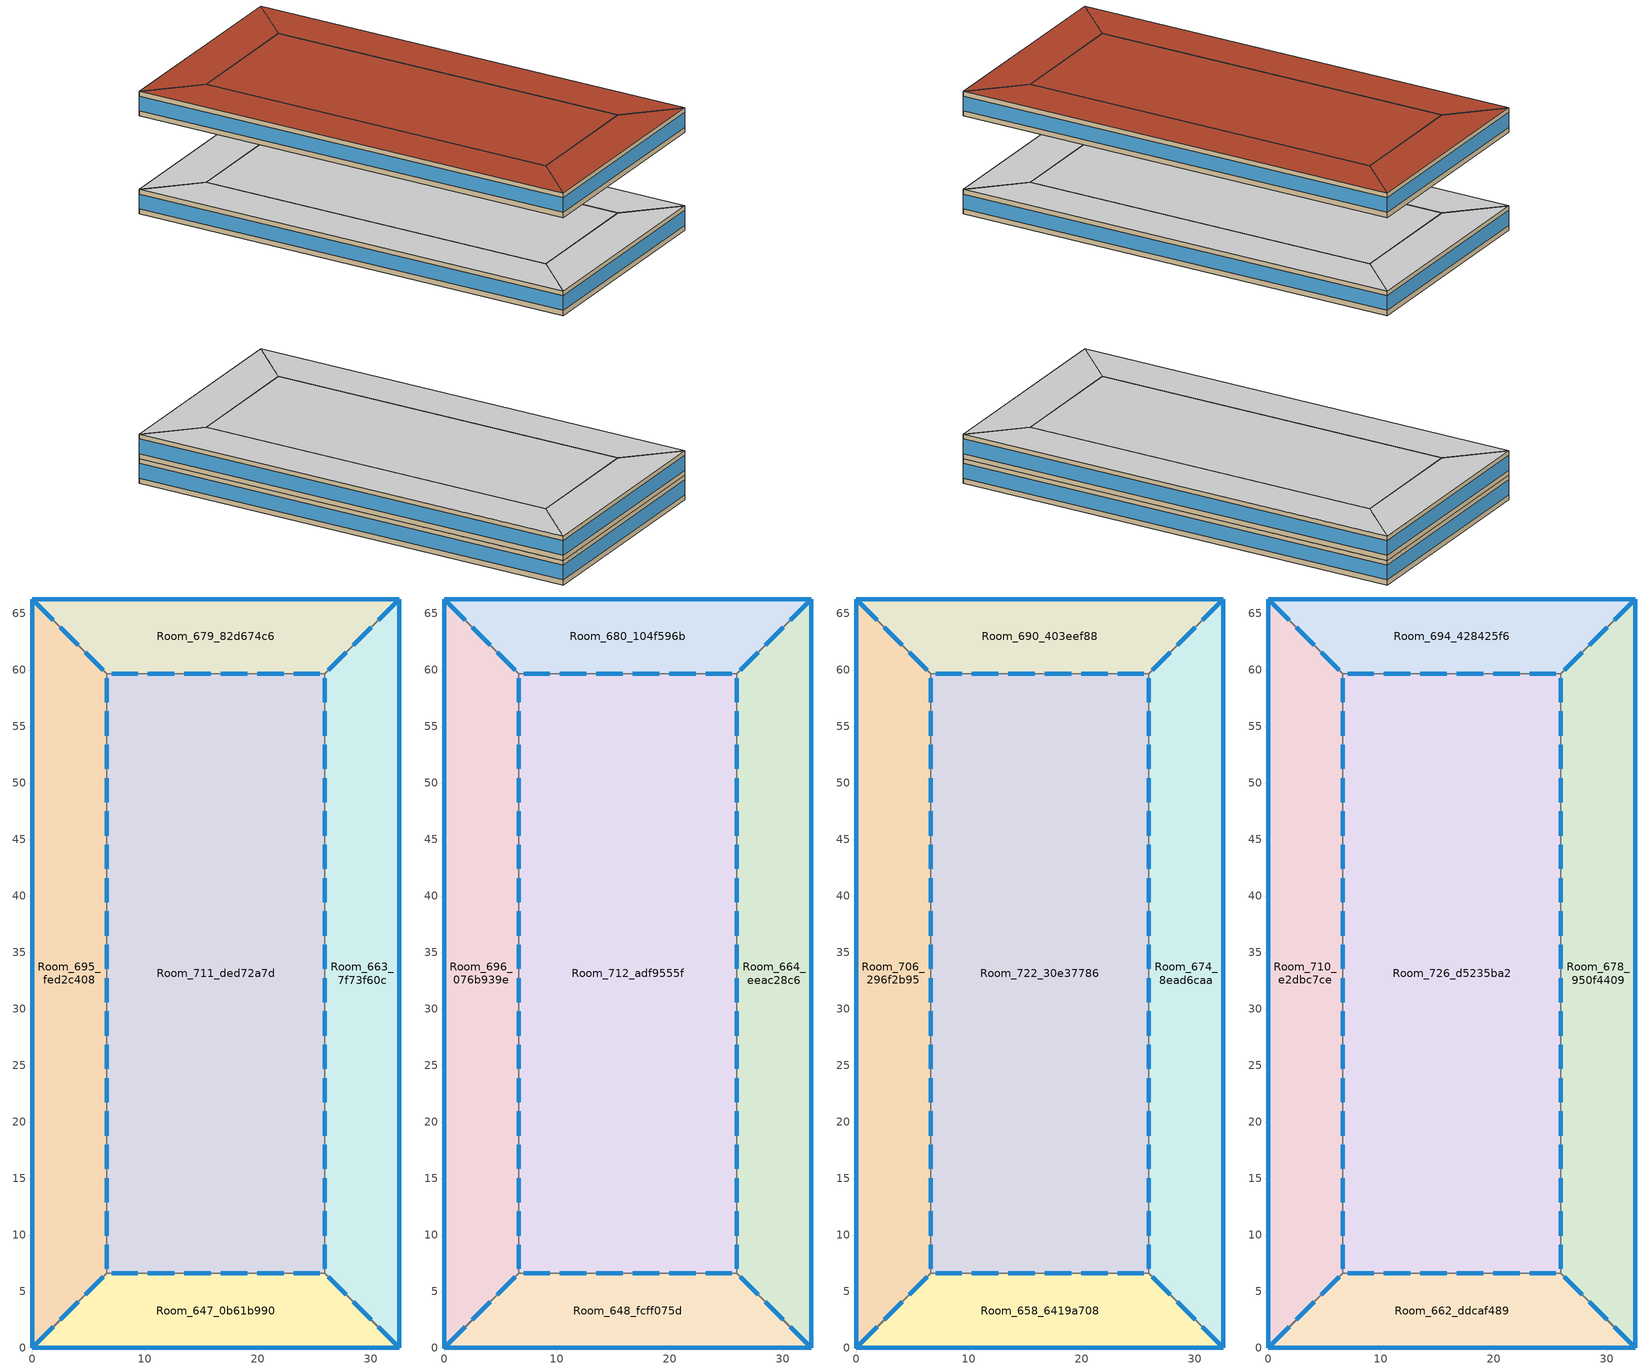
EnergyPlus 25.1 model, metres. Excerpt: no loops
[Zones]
Room_647_0b61b990
 floor ground (ExtSlabCarpet 4in ClimateZone 1-8): 25.92,6.6 32.52,0 0,0 6.6,6.6 z0
 wall outside (AQ_Office_2024_Office  Wall 1980 2005 6A): 0,0 32.52,0 z0:3.62
 wall to Room_711_ded72a7d (Interior Wall): 25.92,6.6 6.6,6.6 z0:3.62
 wall to Room_695_fed2c408 (Interior Wall): 6.6,6.6 0,0 z0:3.62
 wall to Room_663_7f73f60c (Interior Wall): 32.52,0 25.92,6.6 z0:3.62
 window inside (Interior Window): 25.48,6.6 23.15,6.6 / 22.26,6.6 19.92,6.6 / 19.04,6.6 16.7,6.6 / 15.82,6.6 13.48,6.6 / 12.6,6.6 10.26,6.6 / 9.38,6.6 7.04,6.6 / 6.3,6.3 4.7,4.7 / 4.1,4.1 2.5,2.5 / 1.9,1.9 0.3,0.3 / 32.22,0.3 30.63,1.9 / 30.02,2.5 28.43,4.1 / 27.82,4.7 26.23,6.3 z0.8:2.8
 window (Double Glazing 2.96): 0.03,0 32.5,0 z0.76:2.94
Room_663_7f73f60c
 floor ground (ExtSlabCarpet 4in ClimateZone 1-8): 32.52,66.29 32.52,0 25.92,6.6 25.92,59.69 z0
 wall outside (AQ_Office_2024_Office  Wall 1980 2005 6A): 32.52,0 32.52,66.29 z0:3.62
 wall to Room_711_ded72a7d (Interior Wall): 25.92,59.69 25.92,6.6 z0:3.62
 wall to Room_679_82d674c6 (Interior Wall): 32.52,66.29 25.92,59.69 z0:3.62
 window inside (Interior Window): 25.92,59.28 25.92,57.14 / 25.92,56.33 25.92,54.19 / 25.92,29.79 25.92,27.65 / 25.92,26.84 25.92,24.7 / 25.92,23.89 25.92,21.75 / 25.92,20.94 25.92,18.8 / 25.92,17.99 25.92,15.85 / 25.92,15.04 25.92,12.9 / 25.92,12.09 25.92,9.95 / 25.92,9.14 25.92,7 / 25.92,53.38 25.92,51.24 / 25.92,50.43 25.92,48.29 / 25.92,47.48 25.92,45.35 / 25.92,44.53 25.92,42.4 / 25.92,41.58 25.92,39.45 / 25.92,38.64 25.92,36.5 / 25.92,35.69 25.92,33.55 / 25.92,32.74 25.92,30.6 / 32.22,65.98 30.63,64.39 / 30.02,63.78 28.43,62.19 / 27.82,61.58 26.23,59.99 z0.8:2.8
 window (Double Glazing 2.96): 32.52,0.03 32.52,66.26 z0.76:2.94
Room_679_82d674c6
 floor ground (ExtSlabCarpet 4in ClimateZone 1-8): 0,66.29 32.52,66.29 25.92,59.69 6.6,59.69 z0
 wall outside (AQ_Office_2024_Office  Wall 1980 2005 6A): 32.52,66.29 0,66.29 z0:3.62
 wall to Room_711_ded72a7d (Interior Wall): 6.6,59.69 25.92,59.69 z0:3.62
 wall to Room_695_fed2c408 (Interior Wall): 0,66.29 6.6,59.69 z0:3.62
 window inside (Interior Window): 7.04,59.69 9.38,59.69 / 10.26,59.69 12.6,59.69 / 13.48,59.69 15.82,59.69 / 16.7,59.69 19.04,59.69 / 19.92,59.69 22.26,59.69 / 23.15,59.69 25.48,59.69 / 0.3,65.98 1.9,64.39 / 2.5,63.78 4.1,62.19 / 4.7,61.58 6.3,59.99 z0.8:2.8
 window (Double Glazing 2.96): 32.5,66.29 0.03,66.29 z0.76:2.94
Room_695_fed2c408
 floor ground (ExtSlabCarpet 4in ClimateZone 1-8): 0,66.29 6.6,59.69 6.6,6.6 0,0 z0
 wall outside (AQ_Office_2024_Office  Wall 1980 2005 6A): 0,66.29 0,0 z0:3.62
 wall to Room_711_ded72a7d (Interior Wall): 6.6,6.6 6.6,59.69 z0:3.62
 window inside (Interior Window): 6.6,7 6.6,9.14 / 6.6,9.95 6.6,12.09 / 6.6,36.5 6.6,38.64 / 6.6,39.45 6.6,41.58 / 6.6,42.4 6.6,44.53 / 6.6,45.35 6.6,47.48 / 6.6,48.29 6.6,50.43 / 6.6,51.24 6.6,53.38 / 6.6,54.19 6.6,56.33 / 6.6,57.14 6.6,59.28 / 6.6,12.9 6.6,15.04 / 6.6,15.85 6.6,17.99 / 6.6,18.8 6.6,20.94 / 6.6,21.75 6.6,23.89 / 6.6,24.7 6.6,26.84 / 6.6,27.65 6.6,29.79 / 6.6,30.6 6.6,32.74 / 6.6,33.55 6.6,35.69 z0.8:2.8
 window (Double Glazing 2.96): 0,66.26 0,0.03 z0.76:2.94
Room_711_ded72a7d
 floor ground (ExtSlabCarpet 4in ClimateZone 1-8): 6.6,59.69 25.92,59.69 25.92,6.6 6.6,6.6 z0
Room_648_fcff075d
 floor to Room_647_0b61b990 (Interior Floor): 25.92,6.6 32.52,0 0,0 6.6,6.6 z3.62
 wall outside (AQ_Office_2024_Office  Wall 1980 2005 6A): 0,0 32.52,0 z3.62:7.25
 wall to Room_712_adf9555f (Interior Wall): 25.92,6.6 6.6,6.6 z3.62:7.25
 wall to Room_696_076b939e (Interior Wall): 6.6,6.6 0,0 z3.62:7.25
 wall to Room_664_eeac28c6 (Interior Wall): 32.52,0 25.92,6.6 z3.62:7.25
 window inside (Interior Window): 25.48,6.6 23.15,6.6 / 22.26,6.6 19.92,6.6 / 19.04,6.6 16.7,6.6 / 15.82,6.6 13.48,6.6 / 12.6,6.6 10.26,6.6 / 9.38,6.6 7.04,6.6 / 6.3,6.3 4.7,4.7 / 4.1,4.1 2.5,2.5 / 1.9,1.9 0.3,0.3 / 32.22,0.3 30.63,1.9 / 30.02,2.5 28.43,4.1 / 27.82,4.7 26.23,6.3 z4.42:6.42
 window (Double Glazing 2.96): 0.03,0 32.5,0 z4.39:6.57
 ceiling adiabatic (Interior Partition 3): 32.52,0 25.92,6.6 6.6,6.6 0,0 z7.25
Room_664_eeac28c6
 floor to Room_663_7f73f60c (Interior Floor): 32.52,66.29 32.52,0 25.92,6.6 25.92,59.69 z3.62
 wall outside (AQ_Office_2024_Office  Wall 1980 2005 6A): 32.52,0 32.52,66.29 z3.62:7.25
 wall to Room_712_adf9555f (Interior Wall): 25.92,59.69 25.92,6.6 z3.62:7.25
 wall to Room_680_104f596b (Interior Wall): 32.52,66.29 25.92,59.69 z3.62:7.25
 window inside (Interior Window): 25.92,59.28 25.92,57.14 / 25.92,56.33 25.92,54.19 / 25.92,29.79 25.92,27.65 / 25.92,26.84 25.92,24.7 / 25.92,23.89 25.92,21.75 / 25.92,20.94 25.92,18.8 / 25.92,17.99 25.92,15.85 / 25.92,15.04 25.92,12.9 / 25.92,12.09 25.92,9.95 / 25.92,9.14 25.92,7 / 25.92,53.38 25.92,51.24 / 25.92,50.43 25.92,48.29 / 25.92,47.48 25.92,45.35 / 25.92,44.53 25.92,42.4 / 25.92,41.58 25.92,39.45 / 25.92,38.64 25.92,36.5 / 25.92,35.69 25.92,33.55 / 25.92,32.74 25.92,30.6 / 32.22,65.98 30.63,64.39 / 30.02,63.78 28.43,62.19 / 27.82,61.58 26.23,59.99 z4.42:6.42
 window (Double Glazing 2.96): 32.52,0.03 32.52,66.26 z4.39:6.56
 ceiling adiabatic (Interior Partition 3): 32.52,0 32.52,66.29 25.92,59.69 25.92,6.6 z7.25
Room_680_104f596b
 floor to Room_679_82d674c6 (Interior Floor): 0,66.29 32.52,66.29 25.92,59.69 6.6,59.69 z3.62
 wall outside (AQ_Office_2024_Office  Wall 1980 2005 6A): 32.52,66.29 0,66.29 z3.62:7.25
 wall to Room_712_adf9555f (Interior Wall): 6.6,59.69 25.92,59.69 z3.62:7.25
 wall to Room_696_076b939e (Interior Wall): 0,66.29 6.6,59.69 z3.62:7.25
 window inside (Interior Window): 7.04,59.69 9.38,59.69 / 10.26,59.69 12.6,59.69 / 13.48,59.69 15.82,59.69 / 16.7,59.69 19.04,59.69 / 19.92,59.69 22.26,59.69 / 23.15,59.69 25.48,59.69 / 0.3,65.98 1.9,64.39 / 2.5,63.78 4.1,62.19 / 4.7,61.58 6.3,59.99 z4.42:6.42
 window (Double Glazing 2.96): 32.5,66.29 0.03,66.29 z4.39:6.57
 ceiling adiabatic (Interior Partition 3): 25.92,59.69 32.52,66.29 0,66.29 6.6,59.69 z7.25
Room_696_076b939e
 floor to Room_695_fed2c408 (Interior Floor): 0,66.29 6.6,59.69 6.6,6.6 0,0 z3.62
 wall outside (AQ_Office_2024_Office  Wall 1980 2005 6A): 0,66.29 0,0 z3.62:7.25
 wall to Room_712_adf9555f (Interior Wall): 6.6,6.6 6.6,59.69 z3.62:7.25
 window inside (Interior Window): 6.6,7 6.6,9.14 / 6.6,9.95 6.6,12.09 / 6.6,36.5 6.6,38.64 / 6.6,39.45 6.6,41.58 / 6.6,42.4 6.6,44.53 / 6.6,45.35 6.6,47.48 / 6.6,48.29 6.6,50.43 / 6.6,51.24 6.6,53.38 / 6.6,54.19 6.6,56.33 / 6.6,57.14 6.6,59.28 / 6.6,12.9 6.6,15.04 / 6.6,15.85 6.6,17.99 / 6.6,18.8 6.6,20.94 / 6.6,21.75 6.6,23.89 / 6.6,24.7 6.6,26.84 / 6.6,27.65 6.6,29.79 / 6.6,30.6 6.6,32.74 / 6.6,33.55 6.6,35.69 z4.42:6.42
 window (Double Glazing 2.96): 0,66.26 0,0.03 z4.39:6.56
 ceiling adiabatic (Interior Partition 3): 0,0 6.6,6.6 6.6,59.69 0,66.29 z7.25
Room_712_adf9555f
 floor to Room_711_ded72a7d (Interior Floor): 6.6,59.69 25.92,59.69 25.92,6.6 6.6,6.6 z3.62
 ceiling adiabatic (Interior Partition 3): 25.92,6.6 25.92,59.69 6.6,59.69 6.6,6.6 z7.25
Room_658_6419a708
 floor adiabatic (Interior Partition 3): 25.92,6.6 32.52,0 0,0 6.6,6.6 z39.88
 wall outside (AQ_Office_2024_Office  Wall 1980 2005 6A): 0,0 32.52,0 z39.88:43.5
 wall to Room_722_30e37786 (Interior Wall): 25.92,6.6 6.6,6.6 z39.88:43.5
 wall to Room_706_296f2b95 (Interior Wall): 6.6,6.6 0,0 z39.88:43.5
 wall to Room_674_8ead6caa (Interior Wall): 32.52,0 25.92,6.6 z39.88:43.5
 window inside (Interior Window): 25.48,6.6 23.15,6.6 / 22.26,6.6 19.92,6.6 / 19.04,6.6 16.7,6.6 / 15.82,6.6 13.48,6.6 / 12.6,6.6 10.26,6.6 / 9.38,6.6 7.04,6.6 / 6.3,6.3 4.7,4.7 / 4.1,4.1 2.5,2.5 / 1.9,1.9 0.3,0.3 / 32.22,0.3 30.63,1.9 / 30.02,2.5 28.43,4.1 / 27.82,4.7 26.23,6.3 z40.67:42.67
 window (Double Glazing 2.96): 0.03,0 32.5,0 z40.64:42.82
 ceiling adiabatic (Interior Partition 3): 32.52,0 25.92,6.6 6.6,6.6 0,0 z43.5
Room_674_8ead6caa
 floor adiabatic (Interior Partition 3): 32.52,66.29 32.52,0 25.92,6.6 25.92,59.69 z39.88
 wall outside (AQ_Office_2024_Office  Wall 1980 2005 6A): 32.52,0 32.52,66.29 z39.88:43.5
 wall to Room_722_30e37786 (Interior Wall): 25.92,59.69 25.92,6.6 z39.88:43.5
 wall to Room_690_403eef88 (Interior Wall): 32.52,66.29 25.92,59.69 z39.88:43.5
 window inside (Interior Window): 25.92,59.28 25.92,57.14 / 25.92,56.33 25.92,54.19 / 25.92,29.79 25.92,27.65 / 25.92,26.84 25.92,24.7 / 25.92,23.89 25.92,21.75 / 25.92,20.94 25.92,18.8 / 25.92,17.99 25.92,15.85 / 25.92,15.04 25.92,12.9 / 25.92,12.09 25.92,9.95 / 25.92,9.14 25.92,7 / 25.92,53.38 25.92,51.24 / 25.92,50.43 25.92,48.29 / 25.92,47.48 25.92,45.35 / 25.92,44.53 25.92,42.4 / 25.92,41.58 25.92,39.45 / 25.92,38.64 25.92,36.5 / 25.92,35.69 25.92,33.55 / 25.92,32.74 25.92,30.6 / 32.22,65.98 30.63,64.39 / 30.02,63.78 28.43,62.19 / 27.82,61.58 26.23,59.99 z40.67:42.67
 window (Double Glazing 2.96): 32.52,0.03 32.52,66.26 z40.64:42.81
 ceiling adiabatic (Interior Partition 3): 32.52,0 32.52,66.29 25.92,59.69 25.92,6.6 z43.5
Room_690_403eef88
 floor adiabatic (Interior Partition 3): 0,66.29 32.52,66.29 25.92,59.69 6.6,59.69 z39.88
 wall outside (AQ_Office_2024_Office  Wall 1980 2005 6A): 32.52,66.29 0,66.29 z39.88:43.5
 wall to Room_722_30e37786 (Interior Wall): 6.6,59.69 25.92,59.69 z39.88:43.5
 wall to Room_706_296f2b95 (Interior Wall): 0,66.29 6.6,59.69 z39.88:43.5
 window inside (Interior Window): 7.04,59.69 9.38,59.69 / 10.26,59.69 12.6,59.69 / 13.48,59.69 15.82,59.69 / 16.7,59.69 19.04,59.69 / 19.92,59.69 22.26,59.69 / 23.15,59.69 25.48,59.69 / 0.3,65.98 1.9,64.39 / 2.5,63.78 4.1,62.19 / 4.7,61.58 6.3,59.99 z40.67:42.67
 window (Double Glazing 2.96): 32.5,66.29 0.03,66.29 z40.64:42.82
 ceiling adiabatic (Interior Partition 3): 25.92,59.69 32.52,66.29 0,66.29 6.6,59.69 z43.5
Room_706_296f2b95
 floor adiabatic (Interior Partition 3): 0,66.29 6.6,59.69 6.6,6.6 0,0 z39.88
 wall outside (AQ_Office_2024_Office  Wall 1980 2005 6A): 0,66.29 0,0 z39.88:43.5
 wall to Room_722_30e37786 (Interior Wall): 6.6,6.6 6.6,59.69 z39.88:43.5
 window inside (Interior Window): 6.6,7 6.6,9.14 / 6.6,9.95 6.6,12.09 / 6.6,36.5 6.6,38.64 / 6.6,39.45 6.6,41.58 / 6.6,42.4 6.6,44.53 / 6.6,45.35 6.6,47.48 / 6.6,48.29 6.6,50.43 / 6.6,51.24 6.6,53.38 / 6.6,54.19 6.6,56.33 / 6.6,57.14 6.6,59.28 / 6.6,12.9 6.6,15.04 / 6.6,15.85 6.6,17.99 / 6.6,18.8 6.6,20.94 / 6.6,21.75 6.6,23.89 / 6.6,24.7 6.6,26.84 / 6.6,27.65 6.6,29.79 / 6.6,30.6 6.6,32.74 / 6.6,33.55 6.6,35.69 z40.67:42.67
 window (Double Glazing 2.96): 0,66.26 0,0.03 z40.64:42.81
 ceiling adiabatic (Interior Partition 3): 0,0 6.6,6.6 6.6,59.69 0,66.29 z43.5
Room_722_30e37786
 floor adiabatic (Interior Partition 3): 6.6,59.69 25.92,59.69 25.92,6.6 6.6,6.6 z39.88
 ceiling adiabatic (Interior Partition 3): 25.92,6.6 25.92,59.69 6.6,59.69 6.6,6.6 z43.5
Room_662_ddcaf489
 floor adiabatic (Interior Partition 3): 25.92,6.6 32.52,0 0,0 6.6,6.6 z54.38
 wall outside (AQ_Office_2024_Office  Wall 1980 2005 6A): 0,0 32.52,0 z54.38:58
 wall to Room_726_d5235ba2 (Interior Wall): 25.92,6.6 6.6,6.6 z54.38:58
 wall to Room_710_e2dbc7ce (Interior Wall): 6.6,6.6 0,0 z54.38:58
 wall to Room_678_950f4409 (Interior Wall): 32.52,0 25.92,6.6 z54.38:58
 window inside (Interior Window): 25.48,6.6 23.15,6.6 / 22.26,6.6 19.92,6.6 / 19.04,6.6 16.7,6.6 / 15.82,6.6 13.48,6.6 / 12.6,6.6 10.26,6.6 / 9.38,6.6 7.04,6.6 / 6.3,6.3 4.7,4.7 / 4.1,4.1 2.5,2.5 / 1.9,1.9 0.3,0.3 / 32.22,0.3 30.63,1.9 / 30.02,2.5 28.43,4.1 / 27.82,4.7 26.23,6.3 z55.17:57.17
 window (Double Glazing 2.96): 0.03,0 32.5,0 z55.14:57.32
 roof outside (AQ_Office_2024_Office  roof 1980 2005 6A): 32.52,0 25.92,6.6 6.6,6.6 0,0 z58
Room_678_950f4409
 floor adiabatic (Interior Partition 3): 32.52,66.29 32.52,0 25.92,6.6 25.92,59.69 z54.38
 wall outside (AQ_Office_2024_Office  Wall 1980 2005 6A): 32.52,0 32.52,66.29 z54.38:58
 wall to Room_726_d5235ba2 (Interior Wall): 25.92,59.69 25.92,6.6 z54.38:58
 wall to Room_694_428425f6 (Interior Wall): 32.52,66.29 25.92,59.69 z54.38:58
 window inside (Interior Window): 25.92,59.28 25.92,57.14 / 25.92,56.33 25.92,54.19 / 25.92,29.79 25.92,27.65 / 25.92,26.84 25.92,24.7 / 25.92,23.89 25.92,21.75 / 25.92,20.94 25.92,18.8 / 25.92,17.99 25.92,15.85 / 25.92,15.04 25.92,12.9 / 25.92,12.09 25.92,9.95 / 25.92,9.14 25.92,7 / 25.92,53.38 25.92,51.24 / 25.92,50.43 25.92,48.29 / 25.92,47.48 25.92,45.35 / 25.92,44.53 25.92,42.4 / 25.92,41.58 25.92,39.45 / 25.92,38.64 25.92,36.5 / 25.92,35.69 25.92,33.55 / 25.92,32.74 25.92,30.6 / 32.22,65.98 30.63,64.39 / 30.02,63.78 28.43,62.19 / 27.82,61.58 26.23,59.99 z55.17:57.17
 window (Double Glazing 2.96): 32.52,0.03 32.52,66.26 z55.14:57.31
 roof outside (AQ_Office_2024_Office  roof 1980 2005 6A): 32.52,0 32.52,66.29 25.92,59.69 25.92,6.6 z58
Room_694_428425f6
 floor adiabatic (Interior Partition 3): 0,66.29 32.52,66.29 25.92,59.69 6.6,59.69 z54.38
 wall outside (AQ_Office_2024_Office  Wall 1980 2005 6A): 32.52,66.29 0,66.29 z54.38:58
 wall to Room_726_d5235ba2 (Interior Wall): 6.6,59.69 25.92,59.69 z54.38:58
 wall to Room_710_e2dbc7ce (Interior Wall): 0,66.29 6.6,59.69 z54.38:58
 window inside (Interior Window): 7.04,59.69 9.38,59.69 / 10.26,59.69 12.6,59.69 / 13.48,59.69 15.82,59.69 / 16.7,59.69 19.04,59.69 / 19.92,59.69 22.26,59.69 / 23.15,59.69 25.48,59.69 / 0.3,65.98 1.9,64.39 / 2.5,63.78 4.1,62.19 / 4.7,61.58 6.3,59.99 z55.17:57.17
 window (Double Glazing 2.96): 32.5,66.29 0.03,66.29 z55.14:57.32
 roof outside (AQ_Office_2024_Office  roof 1980 2005 6A): 25.92,59.69 32.52,66.29 0,66.29 6.6,59.69 z58
Room_710_e2dbc7ce
 floor adiabatic (Interior Partition 3): 0,66.29 6.6,59.69 6.6,6.6 0,0 z54.38
 wall outside (AQ_Office_2024_Office  Wall 1980 2005 6A): 0,66.29 0,0 z54.38:58
 wall to Room_726_d5235ba2 (Interior Wall): 6.6,6.6 6.6,59.69 z54.38:58
 window inside (Interior Window): 6.6,7 6.6,9.14 / 6.6,9.95 6.6,12.09 / 6.6,36.5 6.6,38.64 / 6.6,39.45 6.6,41.58 / 6.6,42.4 6.6,44.53 / 6.6,45.35 6.6,47.48 / 6.6,48.29 6.6,50.43 / 6.6,51.24 6.6,53.38 / 6.6,54.19 6.6,56.33 / 6.6,57.14 6.6,59.28 / 6.6,12.9 6.6,15.04 / 6.6,15.85 6.6,17.99 / 6.6,18.8 6.6,20.94 / 6.6,21.75 6.6,23.89 / 6.6,24.7 6.6,26.84 / 6.6,27.65 6.6,29.79 / 6.6,30.6 6.6,32.74 / 6.6,33.55 6.6,35.69 z55.17:57.17
 window (Double Glazing 2.96): 0,66.26 0,0.03 z55.14:57.31
 roof outside (AQ_Office_2024_Office  roof 1980 2005 6A): 0,0 6.6,6.6 6.6,59.69 0,66.29 z58
Room_726_d5235ba2
 floor adiabatic (Interior Partition 3): 6.6,59.69 25.92,59.69 25.92,6.6 6.6,6.6 z54.38
 roof outside (AQ_Office_2024_Office  roof 1980 2005 6A): 25.92,6.6 25.92,59.69 6.6,59.69 6.6,6.6 z58
[Building]
561_boulevard CrÃ©mazie Est (MTL)_101990_Y_2002_high: North Axis {deg}=0; Solar Distribution=FullExteriorWithReflections
[Site:Location]
Montreal-Trudeau Intl AP: Latitude {deg}=45.4706; Longitude {deg}=-73.7408; Time Zone {hr}=-5; Elevation {m}=36; Keep Site Location Information=No
[Site:WaterMainsTemperature]
Calculation Method=CorrelationFromWeatherFile
[SizingPeriod:DesignDay] Day of Month=21; Dry-Bulb Temperature Range Modifier Type=DefaultMultipliers; Rain Indicator=No; Snow Indicator=No; Daylight Saving Time Indicator=No; Begin Environment Reset Mode=FullResetAtBeginEnvironment
Name | Month | Day Type | Maximum Dry-Bulb Temperature {C} | Daily Dry-Bulb Temperature Range {deltaC} | Humidity Condition Type | Wetbulb or DewPoint at Maximum Dry-Bulb {C} | Barometric Pressure {Pa} | Wind Speed {m/s} | Wind Direction {deg} | Solar Model Indicator | ASHRAE Clear Sky Optical Depth for Beam Irradiance (taub) | ASHRAE Clear Sky Optical Depth for Diffuse Irradiance (taud) | Enthalpy at Maximum Dry-Bulb {J/kg} | Sky Clearness
Montreal Int'l Ann Clg .4% Condns DB=>MWB | 7 | SummerDesignDay | 30 | 9.3 | Wetbulb | 22.1 | 100893 | 4.9 | 220 | ASHRAETau | 0.465 | 1.966
Montreal Int'l Ann Clg .4% Condns DP=>MDB | 7 | SummerDesignDay | 26 | 9.3 | Dewpoint | 21.6 | 100893 | 4.9 | 220 | ASHRAETau | 0.465 | 1.966
Montreal Int'l Ann Clg .4% Condns Enth=>MDB | 7 | SummerDesignDay | 28.1 | 9.3 | Enthalpy |  | 100893 | 4.9 | 220 | ASHRAETau | 0.465 | 1.966 | 69300
Montreal Int'l Ann Clg .4% Condns WB=>MDB | 7 | SummerDesignDay | 28.1 | 9.3 | Wetbulb | 23.2 | 100893 | 4.9 | 220 | ASHRAETau | 0.465 | 1.966
Montreal Int'l Ann Htg 99.6% Condns DB | 1 | WinterDesignDay | -23.7 | 0 | Wetbulb | -23.7 | 100893 | 3.9 | 260 | ASHRAEClearSky |  |  |  | 0
Montreal Int'l Ann Htg Wind 99.6% Condns WS=>MCDB | 1 | WinterDesignDay | -5.3 | 0 | Wetbulb | -5.3 | 100893 | 12.9 | 260 | ASHRAEClearSky |  |  |  | 0
Montreal Int'l Ann Hum_n 99.6% Condns DP=>MCDB | 1 | WinterDesignDay | -23 | 0 | Dewpoint | -30.5 | 100893 | 3.9 | 260 | ASHRAEClearSky |  |  |  | 0
Montreal Int'l Cooling Design Day 0.4% Condns DB=>MWB | 7 | SummerDesignDay | 29.4 | 9.7 | Wetbulb | 22.7 | 101099 | 4.8 | 228 | ASHRAEClearSky |  |  |  | 1
Montreal Int'l Heating Design Day 99.6% Condns DB | 1 | WinterDesignDay | -22.8 | 0 | Wetbulb | -22.8 | 101099 | 3.6 | 294 | ASHRAEClearSky |  |  |  | 0
[Material]
Name | Roughness | Thickness {m} | Conductivity {W/m-K} | Density {kg/m3} | Specific Heat {J/kg-K} | Thermal Absorptance | Solar Absorptance | Visible Absorptance
AQNC2024built-up roofing 1 | MediumRough | 0.1 | 0.162 | 1121 | 1470 | 0.7 | 0.7 | 0.7
AQNC2024concrete blocks | MediumRough | 0.2 | 1.1 | 800 | 920 | 0.7 | 0.7 | 0.7
AQNC2024expanded polystyrene type I 15 cm 1 | MediumRough | 0.15 | 0.0385 | 15 | 1500 | 0.7 | 0.7 | 0.7
AQNC2024expanded polystyrene type I 5 cm 1 | MediumRough | 0.05 | 0.0385 | 15 | 1500 | 0.7 | 0.7 | 0.7
AQNC2024gypsum board | MediumRough | 0.1 | 0.159 | 800 | 1090 | 0.7 | 0.7 | 0.7
F16 Acoustic tile | MediumSmooth | 0.0191 | 0.06 | 368 | 590 | 0.9 | 0.3 | 0.3
G01a 19mm gypsum board | MediumSmooth | 0.019 | 0.16 | 800 | 1090 | 0.9 | 0.4 | 0.4
G05 25mm wood | MediumSmooth | 0.0254 | 0.15 | 608 | 1630 | 0.9 | 0.5 | 0.5
M11 100mm lightweight concrete | MediumRough | 0.1016 | 0.53 | 1280 | 840 | 0.9 | 0.5 | 0.5
MAT-CC05 4 HW CONCRETE | Rough | 0.1016 | 1.311 | 2240 | 836.8 | 0.9 | 0.85 | 0.85
[Material:AirGap]
Name | Thermal Resistance {m2-K/W}
F04 Wall air space resistance | 0.15
F05 Ceiling air space resistance | 0.18
[Material:NoMass]
CP02 CARPET PAD: Roughness=Smooth; Thermal Resistance {m2-K/W}=0.1; Thermal Absorptance=0.9; Solar Absorptance=0.8; Visible Absorptance=0.8
[WindowMaterial:Glazing]
Clear 3mm: Optical Data Type=SpectralAverage; Thickness {m}=0.003; Solar Transmittance at Normal Incidence=0.837; Front Side Solar Reflectance at Normal Incidence=0.075; Back Side Solar Reflectance at Normal Incidence=0; Visible Transmittance at Normal Incidence=0.898; Front Side Visible Reflectance at Normal Incidence=0.081; Back Side Visible Reflectance at Normal Incidence=0; Infrared Transmittance at Normal Incidence=0; Front Side Infrared Hemispherical Emissivity=0.84; Back Side Infrared Hemispherical Emissivity=0.84; Conductivity {W/m-K}=0.9; Dirt Correction Factor for Solar and Visible Transmittance=1; Solar Diffusing=No
[WindowMaterial:SimpleGlazingSystem]
Double glazing excellent office Low e: U-Factor {W/m2-K}=1.3; Solar Heat Gain Coefficient=0.35
[Construction]
AQ_Office_2024_Office  roof 1980 2005 6A: AQNC2024built-up roofing 1, AQNC2024expanded polystyrene type I 15 cm 1
AQ_Office_2024_Office  Wall 1980 2005 6A: AQNC2024concrete blocks, AQNC2024expanded polystyrene type I 5 cm 1, AQNC2024gypsum board
Double Glazing 2.96: Double glazing excellent office Low e
ExtSlabCarpet 4in ClimateZone 1-8: MAT-CC05 4 HW CONCRETE, CP02 CARPET PAD
Interior Floor: F16 Acoustic tile, F05 Ceiling air space resistance, M11 100mm lightweight concrete
Interior Partition 3: G05 25mm wood
Interior Wall: G01a 19mm gypsum board, F04 Wall air space resistance, G01a 19mm gypsum board
Interior Window: Clear 3mm
[Zone] Ceiling Height {m}=3.625; Part of Total Floor Area=Yes
Name | Multiplier | Volume {m3}
Room_647_0b61b990; Room_648_fcff075d; Room_662_ddcaf489; Room_679_82d674c6; Room_680_104f596b; Room_694_428425f6 | 1 | 620.154
Room_658_6419a708; Room_690_403eef88 | 20 | 620.154
Room_663_7f73f60c; Room_664_eeac28c6; Room_678_950f4409; Room_695_fed2c408; Room_696_076b939e; Room_710_e2dbc7ce | 1 | 1427.84
Room_674_8ead6caa; Room_706_296f2b95 | 20 | 1427.84
Room_711_ded72a7d; Room_712_adf9555f; Room_726_d5235ba2 | 1 | 3718.71
Room_722_30e37786 | 20 | 3718.71
[Space] Space Type=MediumOffice Building
Name | Zone
Room_647_0b61b990_Space | Room_647_0b61b990
Room_648_fcff075d_Space | Room_648_fcff075d
Room_658_6419a708_Space | Room_658_6419a708
Room_662_ddcaf489_Space | Room_662_ddcaf489
Room_663_7f73f60c_Space | Room_663_7f73f60c
Room_664_eeac28c6_Space | Room_664_eeac28c6
Room_674_8ead6caa_Space | Room_674_8ead6caa
Room_678_950f4409_Space | Room_678_950f4409
Room_679_82d674c6_Space | Room_679_82d674c6
Room_680_104f596b_Space | Room_680_104f596b
Room_690_403eef88_Space | Room_690_403eef88
Room_694_428425f6_Space | Room_694_428425f6
Room_695_fed2c408_Space | Room_695_fed2c408
Room_696_076b939e_Space | Room_696_076b939e
Room_706_296f2b95_Space | Room_706_296f2b95
Room_710_e2dbc7ce_Space | Room_710_e2dbc7ce
Room_711_ded72a7d_Space | Room_711_ded72a7d
Room_712_adf9555f_Space | Room_712_adf9555f
Room_722_30e37786_Space | Room_722_30e37786
Room_726_d5235ba2_Space | Room_726_d5235ba2
[SpaceList]
MediumOffice Building: Room_664_eeac28c6_Space, Room_647_0b61b990_Space, Room_678_950f4409_Space, Room_648_fcff075d_Space, Room_663_7f73f60c_Space, Room_658_6419a708_Space, Room_662_ddcaf489_Space, Room_679_82d674c6_Space, Room_674_8ead6caa_Space, Room_680_104f596b_Space, Room_690_403eef88_Space, Room_694_428425f6_Space, Room_695_fed2c408_Space, Room_711_ded72a7d_Space, Room_696_076b939e_Space, Room_706_296f2b95_Space, Room_710_e2dbc7ce_Space, Room_722_30e37786_Space, Room_726_d5235ba2_Space, Room_712_adf9555f_Space
[Lights]
MediumOffice Building_Lighting: Zone or ZoneList or Space or SpaceList=MediumOffice Building; Schedule=NECB-A-Lighting; Design Level Calculation Method=Watts/Area; Watts per Floor Area {W/m2}=10.8; Return Air Fraction=0; Fraction Radiant=0.7; Fraction Visible=0.2; Fraction Replaceable=1
[People]
MediumOffice Building_People: Zone or ZoneList or Space or SpaceList=MediumOffice Building; Number of People Schedule=NECB-A-Occupancy; Number of People Calculation Method=People/Area; People per Floor Area {person/m2}=0.04; Fraction Radiant=0.3; Activity Level Schedule=MediumOffice Building_People_Act Schedule
[ElectricEquipment]
MediumOffice Building_Electric Equipment: Zone or ZoneList or Space or SpaceList=MediumOffice Building; Schedule=NECB-A-Electric-Equipment; Design Level Calculation Method=Watts/Area; Watts per Floor Area {W/m2}=8.5; Fraction Latent=0; Fraction Radiant=0.5; Fraction Lost=0
[ZoneInfiltration:DesignFlowRate] Design Flow Rate Calculation Method=Flow/ExteriorArea; Flow Rate per Exterior Surface Area {m3/s-m2}=0.000309962; Velocity Term Coefficient=0; Density Basis=Outdoor
Name | Zone or ZoneList or Space or SpaceList | Schedule | Constant Term Coefficient | Temperature Term Coefficient | Velocity Squared Term Coefficient
Room_647_0b61b990_Space HVAC Off Infiltration | Room_647_0b61b990_Space | Infiltration HVAC Off Schedule | 0 | 0.0139 | 0.0264
Room_647_0b61b990_Space HVAC On Infiltration | Room_647_0b61b990_Space | Infiltration HVAC On Schedule | -0.0382 | 0.0042 | 0.0206
Room_648_fcff075d_Space HVAC Off Infiltration | Room_648_fcff075d_Space | Infiltration HVAC Off Schedule | 0 | 0.0139 | 0.0264
Room_648_fcff075d_Space HVAC On Infiltration | Room_648_fcff075d_Space | Infiltration HVAC On Schedule | -0.0382 | 0.0042 | 0.0206
Room_658_6419a708_Space HVAC Off Infiltration | Room_658_6419a708_Space | Infiltration HVAC Off Schedule | 0 | 0.0139 | 0.0264
Room_658_6419a708_Space HVAC On Infiltration | Room_658_6419a708_Space | Infiltration HVAC On Schedule | -0.0382 | 0.0042 | 0.0206
Room_662_ddcaf489_Space HVAC Off Infiltration | Room_662_ddcaf489_Space | Infiltration HVAC Off Schedule | 0 | 0.0139 | 0.0264
Room_662_ddcaf489_Space HVAC On Infiltration | Room_662_ddcaf489_Space | Infiltration HVAC On Schedule | -0.0382 | 0.0042 | 0.0206
Room_663_7f73f60c_Space HVAC Off Infiltration | Room_663_7f73f60c_Space | Infiltration HVAC Off Schedule | 0 | 0.0139 | 0.0264
Room_663_7f73f60c_Space HVAC On Infiltration | Room_663_7f73f60c_Space | Infiltration HVAC On Schedule | -0.0382 | 0.0042 | 0.0206
Room_664_eeac28c6_Space HVAC Off Infiltration | Room_664_eeac28c6_Space | Infiltration HVAC Off Schedule | 0 | 0.0139 | 0.0264
Room_664_eeac28c6_Space HVAC On Infiltration | Room_664_eeac28c6_Space | Infiltration HVAC On Schedule | -0.0382 | 0.0042 | 0.0206
Room_674_8ead6caa_Space HVAC Off Infiltration | Room_674_8ead6caa_Space | Infiltration HVAC Off Schedule | 0 | 0.0139 | 0.0264
Room_674_8ead6caa_Space HVAC On Infiltration | Room_674_8ead6caa_Space | Infiltration HVAC On Schedule | -0.0382 | 0.0042 | 0.0206
Room_678_950f4409_Space HVAC Off Infiltration | Room_678_950f4409_Space | Infiltration HVAC Off Schedule | 0 | 0.0139 | 0.0264
Room_678_950f4409_Space HVAC On Infiltration | Room_678_950f4409_Space | Infiltration HVAC On Schedule | -0.0382 | 0.0042 | 0.0206
Room_679_82d674c6_Space HVAC Off Infiltration | Room_679_82d674c6_Space | Infiltration HVAC Off Schedule | 0 | 0.0139 | 0.0264
Room_679_82d674c6_Space HVAC On Infiltration | Room_679_82d674c6_Space | Infiltration HVAC On Schedule | -0.0382 | 0.0042 | 0.0206
Room_680_104f596b_Space HVAC Off Infiltration | Room_680_104f596b_Space | Infiltration HVAC Off Schedule | 0 | 0.0139 | 0.0264
Room_680_104f596b_Space HVAC On Infiltration | Room_680_104f596b_Space | Infiltration HVAC On Schedule | -0.0382 | 0.0042 | 0.0206
Room_690_403eef88_Space HVAC Off Infiltration | Room_690_403eef88_Space | Infiltration HVAC Off Schedule | 0 | 0.0139 | 0.0264
Room_690_403eef88_Space HVAC On Infiltration | Room_690_403eef88_Space | Infiltration HVAC On Schedule | -0.0382 | 0.0042 | 0.0206
Room_694_428425f6_Space HVAC Off Infiltration | Room_694_428425f6_Space | Infiltration HVAC Off Schedule | 0 | 0.0139 | 0.0264
Room_694_428425f6_Space HVAC On Infiltration | Room_694_428425f6_Space | Infiltration HVAC On Schedule | -0.0382 | 0.0042 | 0.0206
Room_695_fed2c408_Space HVAC Off Infiltration | Room_695_fed2c408_Space | Infiltration HVAC Off Schedule | 0 | 0.0139 | 0.0264
Room_695_fed2c408_Space HVAC On Infiltration | Room_695_fed2c408_Space | Infiltration HVAC On Schedule | -0.0382 | 0.0042 | 0.0206
Room_696_076b939e_Space HVAC Off Infiltration | Room_696_076b939e_Space | Infiltration HVAC Off Schedule | 0 | 0.0139 | 0.0264
Room_696_076b939e_Space HVAC On Infiltration | Room_696_076b939e_Space | Infiltration HVAC On Schedule | -0.0382 | 0.0042 | 0.0206
Room_706_296f2b95_Space HVAC Off Infiltration | Room_706_296f2b95_Space | Infiltration HVAC Off Schedule | 0 | 0.0139 | 0.0264
Room_706_296f2b95_Space HVAC On Infiltration | Room_706_296f2b95_Space | Infiltration HVAC On Schedule | -0.0382 | 0.0042 | 0.0206
Room_710_e2dbc7ce_Space HVAC Off Infiltration | Room_710_e2dbc7ce_Space | Infiltration HVAC Off Schedule | 0 | 0.0139 | 0.0264
Room_710_e2dbc7ce_Space HVAC On Infiltration | Room_710_e2dbc7ce_Space | Infiltration HVAC On Schedule | -0.0382 | 0.0042 | 0.0206
Room_726_d5235ba2_Space HVAC Off Infiltration | Room_726_d5235ba2_Space | Infiltration HVAC Off Schedule | 0 | 0.0139 | 0.0264
Room_726_d5235ba2_Space HVAC On Infiltration | Room_726_d5235ba2_Space | Infiltration HVAC On Schedule | -0.0382 | 0.0042 | 0.0206
[AvailabilityManager:Scheduled]
VAV with Reheat Availability Manager: Schedule=Always On Discrete
[SetpointManager:MixedAir]
Node 177 OS Default SPM: Control Variable=Temperature
[SetpointManager:OutdoorAirReset]
OA Temp Reset: Control Variable=Temperature; Setpoint at Outdoor Low Temperature {C}=17; Outdoor Low Temperature {C}=10; Setpoint at Outdoor High Temperature {C}=12; Outdoor High Temperature {C}=24
[Schedule:Day:Interval]
Schedule Day 40: No, 06:00, 0.05, 17:00, 0.151805, 24:00, 0.05
Schedule Day 38: No, 07:00, 0.05, 08:00, 0.3, 09:00, 0.8, 17:00, 0.9, 18:00, 0.8, 19:00, 0.5, 21:00, 0.3, 23:00, 0.1, 24:00, 0.05
Schedule Day 39: No, 04:00, 0.183055, 07:00, 0.20984, 17:00, 0.0625217, 24:00, 0.227696
NECB-A-Lighting_Default: No, 04:00, 0.28673, 06:00, 0.283653, 07:00, 0.47204, 08:00, 0.657351, 09:00, 0.8, 17:00, 1, 18:00, 0.8, 19:00, 0.5, 21:00, 0.3, 23:00, 0.293723, 24:00, 0.293723
NECB-A-Lighting_Hol 1: No, 24:00, 0.05
Schedule Day 25: No, 08:00, 0, 17:00, 0.147341, 24:00, 0
Schedule Day 23: No, 06:00, 0, 07:00, 2.31481e-05, 08:00, 0.507054, 09:00, 0.897324, 12:00, 0.924109, 14:00, 0.955358, 17:00, 0.906252, 18:00, 0.7, 19:00, 0.3, 23:00, 0.1, 24:00, 0
Schedule Day 24: No, 08:00, 0, 17:00, 0.218768, 24:00, 0
NECB-A-Occupancy_Default: No, 05:00, 0, 06:00, 0.437076, 07:00, 0.639868, 09:00, 0.85315, 12:00, 0.856647, 14:00, 0.86364, 17:00, 0.856647, 18:00, 0.47204, 19:00, 0.3, 23:00, 0.1, 24:00, 0
NECB-A-Occupancy_Hol 1: No, 24:00, 0
MediumOffice Building_People_Act Schedule_Sunday; MediumOffice Building_People_Act Schedule_SmrDsn 1; MediumOffice Building_People_Act Schedule_WntrDsn 1; MediumOffice Building_People_Act Schedule_Hol 1: No, 24:00, 120
Schedule Day 31: No, 05:00, 0.2, 17:00, 0.31698, 24:00, 0.2
Schedule Day 29: No, 04:00, 0.321444, 06:00, 0.319265, 07:00, 0.586864, 08:00, 0.816969, 09:00, 0.852682, 18:00, 0.9, 19:00, 0.790183, 21:00, 0.674115, 24:00, 0.361622
Schedule Day 30; NECB-A-Electric-Equipment_Hol 1: No, 24:00, 0.2
NECB-A-Electric-Equipment_Default: No, 06:00, 0.2, 07:00, 0.43358, 08:00, 0.646861, 09:00, 0.8, 18:00, 0.9, 19:00, 0.650358, 21:00, 0.513997, 24:00, 0.2
[Schedule:Week:Daily]
NECB-A-Lighting Week Rule - Jan1-Dec31: Schedule Day 40, Schedule Day 38, Schedule Day 38, Schedule Day 38, Schedule Day 38, Schedule Day 38, Schedule Day 39, NECB-A-Lighting_Hol 1, NECB-A-Lighting_Default, NECB-A-Lighting_Default, NECB-A-Lighting_Default, NECB-A-Lighting_Default
NECB-A-Occupancy Week Rule - Jan1-Dec31: Schedule Day 25, Schedule Day 23, Schedule Day 23, Schedule Day 23, Schedule Day 23, Schedule Day 23, Schedule Day 24, NECB-A-Occupancy_Hol 1, NECB-A-Occupancy_Default, NECB-A-Occupancy_Default, NECB-A-Occupancy_Default, NECB-A-Occupancy_Default
MediumOffice Building_People_Act Schedule Week Rule - Jan1-Dec31: MediumOffice Building_People_Act Schedule_Sunday, MediumOffice Building_People_Act Schedule_Sunday, MediumOffice Building_People_Act Schedule_Sunday, MediumOffice Building_People_Act Schedule_Sunday, MediumOffice Building_People_Act Schedule_Sunday, MediumOffice Building_People_Act Schedule_Sunday, MediumOffice Building_People_Act Schedule_Sunday, MediumOffice Building_People_Act Schedule_Hol 1, MediumOffice Building_People_Act Schedule_SmrDsn 1, MediumOffice Building_People_Act Schedule_WntrDsn 1, MediumOffice Building_People_Act Schedule_Sunday, MediumOffice Building_People_Act Schedule_Sunday
NECB-A-Electric-Equipment Week Rule - Jan1-Dec31: Schedule Day 31, Schedule Day 29, Schedule Day 29, Schedule Day 29, Schedule Day 29, Schedule Day 29, Schedule Day 30, NECB-A-Electric-Equipment_Hol 1, NECB-A-Electric-Equipment_Default, NECB-A-Electric-Equipment_Default, NECB-A-Electric-Equipment_Default, NECB-A-Electric-Equipment_Default
[Schedule:Year]
NECB-A-Lighting: NECB-A-Lighting Week Rule - Jan1-Dec31, 1, 1, 12, 31
NECB-A-Occupancy: NECB-A-Occupancy Week Rule - Jan1-Dec31, 1, 1, 12, 31
MediumOffice Building_People_Act Schedule: MediumOffice Building_People_Act Schedule Week Rule - Jan1-Dec31, 1, 1, 12, 31
NECB-A-Electric-Equipment: NECB-A-Electric-Equipment Week Rule - Jan1-Dec31, 1, 1, 12, 31
[Schedule:Constant]
Name | Hourly Value
Always On Discrete; Infiltration HVAC On Schedule | 1
Infiltration HVAC Off Schedule | 0
